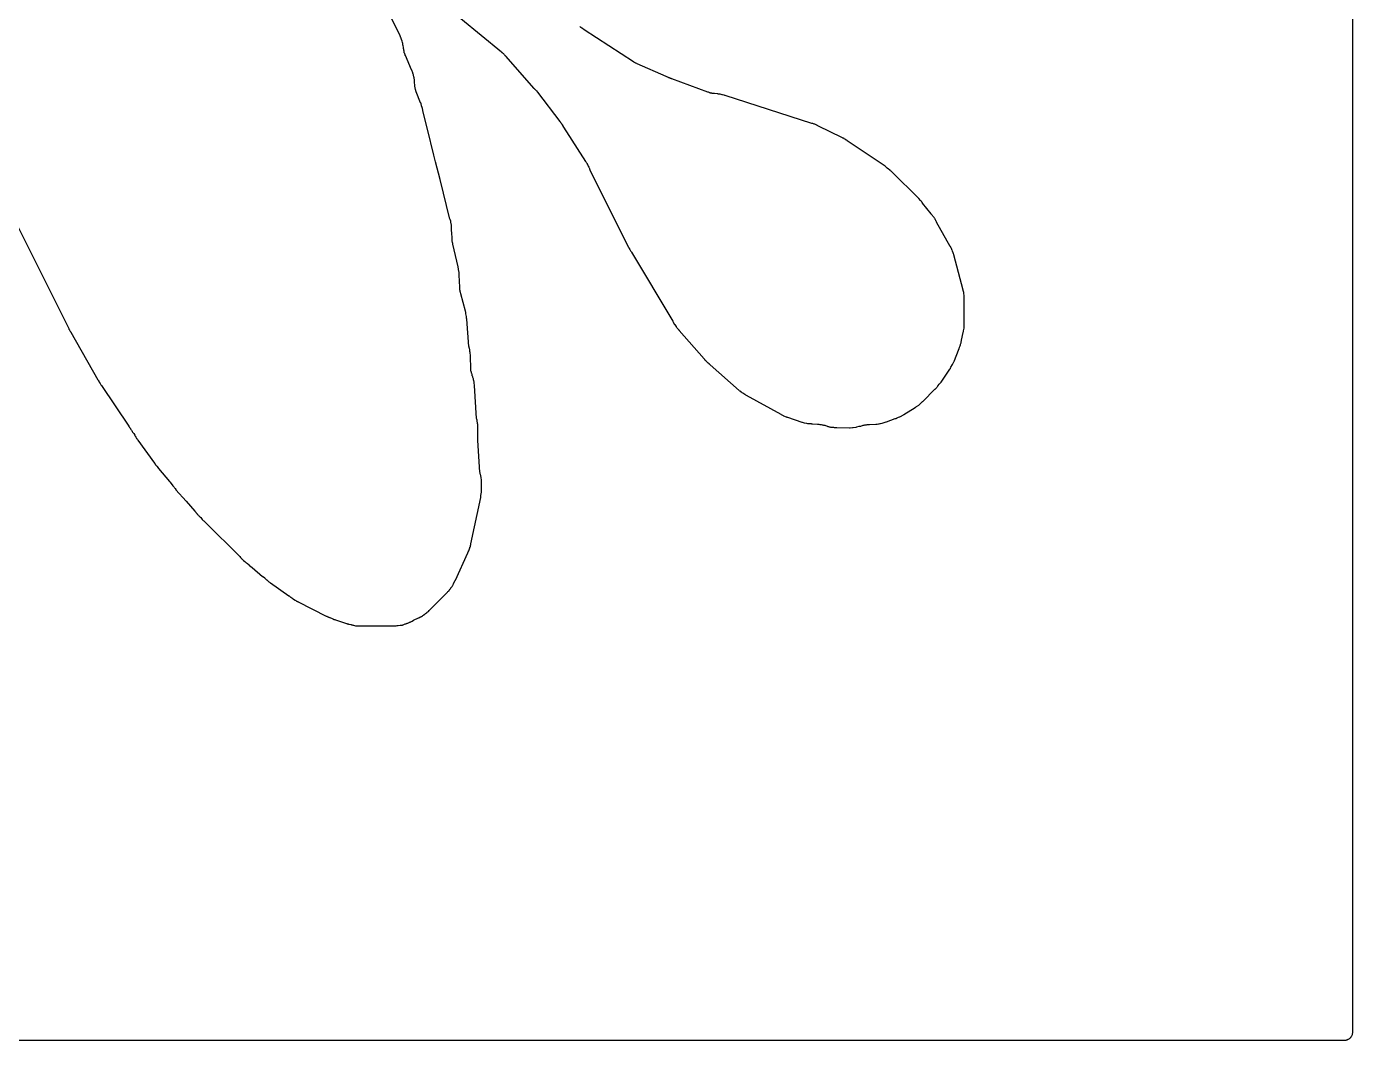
# Model space of a CAD drawing. Header units: millimetres. Extents: x 0 to 300, y 0 to 300.
# Drawn here: x 201.9 to 300.1, y -0.1 to 75 of the extents above; entities that cross this region are included whole.
import ezdxf

# ---------------------------------------------------------------- set-up
doc = ezdxf.new("R2010")
doc.units = ezdxf.units.MM
doc.layers.add('CUT', color=7, linetype='CONTINUOUS')

msp = doc.modelspace()

# ---------------------------------------------------------------- linework, layer by layer
at = {"layer": 'CUT'}
for points in [[(300.05, 299.43), (300.05, 0.57), (300.05, 0.56), (300.04, 0.55), (300.04, 0.54), (300.04, 0.52), (300.04, 0.5), (300.04, 0.49), (300.04, 0.48), (300.03, 0.43), (300.02, 0.38), (300.02, 0.37), (300, 0.32), (299.99, 0.31), (299.97, 0.27), (299.96, 0.25), (299.96, 0.24), (299.95, 0.22), (299.94, 0.22), (299.93, 0.2), (299.92, 0.18), (299.91, 0.17), (299.9, 0.16), (299.87, 0.13), (299.84, 0.1), (299.83, 0.09), (299.78, 0.05), (299.74, 0.02), (299.73, 0.02), (299.71, 0.01), (299.69, 0), (299.68, 0), (299.67, 0), (299.67, -0.01), (299.65, -0.01), (299.64, -0.02), (299.63, -0.02), (299.62, -0.02), (299.58, -0.03), (299.57, -0.04), (299.56, -0.04), (299.55, -0.04), (299.52, -0.04), (299.43, -0.05), (0.57, -0.05)], [(200.62, 61.52), (203.57, 55.59), (203.59, 55.54), (205.04, 52.62), (205.06, 52.59), (205.08, 52.56), (205.08, 52.55), (205.1, 52.53), (205.1, 52.52), (205.12, 52.47), (205.15, 52.43), (205.16, 52.42), (205.17, 52.4), (205.19, 52.36), (207.2, 48.83), (207.22, 48.81), (207.23, 48.79), (207.24, 48.78), (207.26, 48.75), (207.28, 48.71), (207.3, 48.67), (207.36, 48.56), (207.39, 48.51), (207.43, 48.46), (207.45, 48.43), (207.47, 48.41), (209.49, 45.41), (209.49, 45.4), (209.5, 45.38), (209.51, 45.36), (209.53, 45.34), (209.54, 45.31), (209.56, 45.29), (209.57, 45.27), (209.58, 45.26), (209.58, 45.25), (209.59, 45.24), (209.61, 45.22), (209.62, 45.2), (209.64, 45.16), (209.65, 45.15), (209.68, 45.1), (209.71, 45.07), (209.71, 45.06), (209.72, 45.05), (209.73, 45.04), (209.74, 45.02), (209.77, 44.97), (209.86, 44.85), (209.94, 44.73), (209.97, 44.67), (209.98, 44.66), (209.98, 44.65), (209.99, 44.63), (210, 44.61), (210.02, 44.58), (210.04, 44.55), (210.04, 44.54), (210.06, 44.52), (210.07, 44.49), (210.09, 44.47), (210.1, 44.46), (210.1, 44.45), (210.11, 44.44), (210.13, 44.41), (210.15, 44.37), (211.4, 42.66), (211.4, 42.65), (211.42, 42.63), (211.43, 42.62), (211.43, 42.61), (211.44, 42.6), (211.45, 42.58), (211.46, 42.57), (211.47, 42.56), (211.49, 42.53), (211.52, 42.49), (211.53, 42.49), (211.55, 42.46), (211.58, 42.43), (211.63, 42.35), (211.64, 42.34), (211.68, 42.28), (212.51, 41.3), (212.53, 41.28), (212.55, 41.26), (212.74, 41), (212.76, 40.98), (212.8, 40.94), (212.8, 40.93), (212.84, 40.89), (212.87, 40.84), (212.88, 40.83), (212.89, 40.82), (212.92, 40.78), (212.97, 40.72), (212.98, 40.7), (213.74, 39.85), (214.37, 39.11), (214.4, 39.08), (214.44, 39.03), (214.46, 39.02), (214.47, 39), (214.48, 38.99), (214.49, 38.96), (214.52, 38.94), (214.53, 38.93), (214.54, 38.92), (214.55, 38.9), (214.57, 38.89), (214.58, 38.88), (214.61, 38.84), (214.62, 38.83), (214.63, 38.82), (214.64, 38.81), (214.67, 38.78), (214.7, 38.75), (214.74, 38.7), (214.78, 38.68), (214.8, 38.67), (214.81, 38.65), (214.81, 38.64), (214.91, 38.51), (214.96, 38.46), (215, 38.42), (215.05, 38.39), (215.06, 38.38), (215.09, 38.36), (215.1, 38.34), (215.15, 38.29), (215.17, 38.27), (217.7, 35.75), (217.76, 35.69), (217.78, 35.65), (217.83, 35.61), (217.84, 35.6), (217.87, 35.56), (217.91, 35.53), (217.93, 35.52), (217.95, 35.5), (217.97, 35.47), (218.07, 35.38), (218.07, 35.39), (218.1, 35.36), (218.12, 35.35), (218.13, 35.34), (218.14, 35.33), (218.16, 35.31), (218.17, 35.29), (218.23, 35.26), (218.24, 35.26), (218.24, 35.25), (218.26, 35.24), (218.27, 35.23), (218.28, 35.22), (218.29, 35.22), (218.3, 35.21), (218.32, 35.19), (218.33, 35.18), (218.37, 35.15), (218.39, 35.14), (218.41, 35.12), (218.43, 35.1), (218.44, 35.08), (218.62, 34.94), (219.39, 34.29), (219.41, 34.28), (219.52, 34.2), (219.54, 34.18), (219.56, 34.15), (219.6, 34.11), (219.65, 34.07), (219.68, 34.06), (219.68, 34.05), (219.69, 34.04), (219.7, 34.04), (219.72, 34.02), (219.76, 33.98), (219.78, 33.97), (219.79, 33.96), (219.8, 33.94), (219.81, 33.94), (219.83, 33.92), (219.84, 33.91), (219.85, 33.89), (219.9, 33.86), (219.91, 33.86), (219.96, 33.82), (219.98, 33.81), (221.34, 32.85), (221.35, 32.85), (221.36, 32.84), (221.4, 32.81), (221.42, 32.79), (221.45, 32.76), (221.46, 32.76), (221.49, 32.74), (221.5, 32.73), (221.51, 32.73), (221.52, 32.72), (221.53, 32.72), (221.53, 32.71), (221.54, 32.71), (221.55, 32.7), (221.55, 32.69), (221.57, 32.68), (221.61, 32.65), (221.65, 32.63), (221.74, 32.56), (221.75, 32.56), (221.78, 32.54), (221.79, 32.54), (221.81, 32.52), (221.84, 32.5), (221.87, 32.48), (221.91, 32.46), (221.93, 32.45), (221.95, 32.44), (222, 32.42), (222.02, 32.41), (224.1, 31.35), (224.13, 31.34), (224.14, 31.34), (224.18, 31.32), (224.23, 31.29), (224.24, 31.29), (224.26, 31.28), (224.28, 31.27), (224.3, 31.27), (224.34, 31.25), (224.36, 31.25), (224.54, 31.17), (224.58, 31.15), (224.59, 31.14), (224.6, 31.14), (224.62, 31.13), (224.64, 31.12), (224.67, 31.11), (224.72, 31.09), (224.73, 31.09), (224.78, 31.07), (225.61, 30.8), (225.63, 30.8), (225.64, 30.8), (225.66, 30.79), (225.68, 30.78), (225.7, 30.78), (225.74, 30.77), (225.75, 30.77), (225.76, 30.76), (225.77, 30.76), (225.8, 30.75), (225.91, 30.72), (225.93, 30.72), (225.94, 30.72), (225.97, 30.71), (225.99, 30.71), (226.02, 30.7), (226.03, 30.7), (226.07, 30.69), (226.08, 30.69), (226.09, 30.69), (226.1, 30.68), (226.11, 30.68), (226.2, 30.66), (226.27, 30.64), (226.34, 30.64), (226.35, 30.64), (226.42, 30.63), (226.46, 30.63), (226.65, 30.62), (226.69, 30.62), (227.92, 30.63), (229.14, 30.63), (229.21, 30.63), (229.28, 30.63), (229.35, 30.65), (229.36, 30.65), (229.37, 30.65), (229.43, 30.66), (229.56, 30.67), (229.58, 30.67), (229.64, 30.67), (229.68, 30.68), (229.71, 30.68), (229.73, 30.69), (229.75, 30.69), (229.77, 30.7), (229.79, 30.7), (229.8, 30.71), (229.84, 30.72), (229.85, 30.73), (229.9, 30.75), (229.95, 30.77), (229.97, 30.78), (229.98, 30.78), (229.99, 30.78), (230.03, 30.8), (230.05, 30.81), (230.06, 30.81), (230.07, 30.81), (230.09, 30.82), (230.11, 30.83), (230.12, 30.83), (230.13, 30.83), (230.14, 30.84), (230.15, 30.84), (230.18, 30.85), (230.19, 30.86), (230.23, 30.87), (230.26, 30.89), (230.28, 30.9), (230.32, 30.91), (230.33, 30.92), (230.34, 30.93), (230.35, 30.93), (230.42, 30.96), (230.45, 30.98), (230.57, 31.04), (230.94, 31.22), (230.95, 31.22), (231.03, 31.26), (231.07, 31.29), (231.09, 31.3), (231.1, 31.3), (231.16, 31.33), (231.22, 31.37), (231.26, 31.4), (231.31, 31.43), (231.35, 31.46), (231.39, 31.48), (231.4, 31.49), (231.45, 31.54), (231.47, 31.55), (231.52, 31.58), (231.53, 31.59), (231.56, 31.62), (231.57, 31.62), (231.58, 31.63), (231.62, 31.66), (231.66, 31.7), (231.71, 31.76), (231.72, 31.77), (231.74, 31.79), (233.04, 33.09), (233.07, 33.12), (233.11, 33.16), (233.14, 33.19), (233.19, 33.23), (233.21, 33.27), (233.21, 33.28), (233.22, 33.28), (233.22, 33.29), (233.25, 33.33), (233.26, 33.34), (233.27, 33.35), (233.33, 33.43), (233.36, 33.47), (233.37, 33.48), (233.39, 33.51), (233.41, 33.53), (233.44, 33.58), (233.44, 33.59), (233.46, 33.62), (233.47, 33.64), (233.49, 33.68), (233.49, 33.69), (233.52, 33.75), (233.53, 33.76), (233.53, 33.77), (233.55, 33.8), (233.56, 33.81), (233.58, 33.85), (233.59, 33.87), (233.59, 33.88), (233.6, 33.9), (233.61, 33.91), (233.61, 33.92), (233.62, 33.93), (233.63, 33.95), (233.66, 34), (234.58, 36.02), (234.58, 36.03), (234.59, 36.05), (234.6, 36.07), (234.6, 36.08), (234.61, 36.1), (234.61, 36.11), (234.62, 36.11), (234.62, 36.12), (234.62, 36.13), (234.63, 36.15), (234.64, 36.17), (234.64, 36.18), (234.64, 36.19), (234.65, 36.19), (234.67, 36.25), (234.7, 36.32), (234.71, 36.35), (234.71, 36.36), (234.72, 36.38), (234.73, 36.4), (234.73, 36.41), (234.74, 36.44), (234.74, 36.45), (234.75, 36.46), (234.77, 36.52), (234.78, 36.56), (234.78, 36.57), (234.78, 36.58), (234.8, 36.64), (234.81, 36.69), (235.54, 40.12), (235.55, 40.18), (235.55, 40.24), (235.55, 40.28), (235.58, 40.52), (235.59, 40.58), (235.59, 40.6), (235.59, 40.61), (235.6, 40.76), (235.6, 40.8), (235.59, 41.26), (235.59, 41.31), (235.59, 41.38), (235.58, 41.47), (235.57, 41.56), (235.56, 41.59), (235.53, 41.76), (235.52, 41.81), (235.49, 41.93), (235.49, 41.95), (235.48, 41.99), (235.33, 44.34), (235.33, 44.35), (235.33, 44.36), (235.33, 44.37), (235.32, 45.3), (235.32, 45.35), (235.32, 45.39), (235.31, 45.54), (235.3, 45.6), (235.29, 45.65), (235.27, 45.78), (235.26, 45.84), (235.24, 45.92), (235.24, 45.93), (235.23, 45.98), (235.07, 48.41), (235.07, 48.47), (235.06, 48.55), (235.05, 48.62), (235.04, 48.67), (235.04, 48.68), (235.03, 48.73), (235.02, 48.76), (235.01, 48.84), (235, 48.9), (234.98, 48.96), (234.96, 49.01), (234.95, 49.03), (234.94, 49.05), (234.92, 49.1), (234.91, 49.12), (234.91, 49.13), (234.91, 49.14), (234.91, 49.15), (234.9, 49.17), (234.9, 49.19), (234.89, 49.22), (234.89, 49.24), (234.88, 49.27), (234.86, 49.33), (234.85, 49.35), (234.85, 49.36), (234.84, 49.38), (234.84, 49.4), (234.82, 49.46), (234.82, 49.47), (234.81, 49.48), (234.8, 49.56), (234.79, 49.6), (234.79, 49.64), (234.79, 49.65), (234.77, 50.58), (234.77, 50.63), (234.77, 50.69), (234.76, 50.79), (234.76, 50.8), (234.75, 50.89), (234.74, 50.91), (234.72, 51.01), (234.72, 51.02), (234.72, 51.04), (234.72, 51.08), (234.71, 51.12), (234.71, 51.13), (234.7, 51.18), (234.69, 51.2), (234.68, 51.24), (234.67, 51.28), (234.66, 51.31), (234.5, 53.32), (234.49, 53.4), (234.49, 53.41), (234.49, 53.45), (234.49, 53.47), (234.48, 53.53), (234.44, 53.72), (234.44, 53.73), (234.44, 53.74), (234.43, 53.75), (234.43, 53.77), (234.42, 53.83), (234.42, 53.84), (234.4, 53.89), (234.4, 53.9), (234.4, 53.91), (234.06, 55.2), (234.06, 55.21), (234.05, 55.22), (234.04, 55.27), (234.03, 55.31), (234.03, 55.32), (234.02, 55.34), (234.01, 55.37), (234.01, 55.38), (234.01, 55.39), (234.01, 55.41), (233.99, 55.5), (233.99, 55.51), (233.98, 55.53), (233.98, 55.54), (233.98, 55.59), (233.98, 55.64), (233.98, 55.65), (233.98, 55.67), (233.98, 55.68), (233.94, 56.58), (233.94, 56.64), (233.94, 56.69), (233.93, 56.8), (233.92, 56.85), (233.89, 57.03), (233.88, 57.08), (233.87, 57.12), (233.86, 57.15), (233.86, 57.16), (233.86, 57.18), (233.86, 57.2), (233.47, 58.87), (233.46, 58.91), (233.46, 58.93), (233.45, 59), (233.44, 59.02), (233.44, 59.03), (233.43, 59.08), (233.43, 59.12), (233.42, 59.17), (233.42, 59.21), (233.42, 59.28), (233.42, 59.32), (233.39, 59.7), (233.39, 59.73), (233.39, 59.75), (233.38, 59.8), (233.38, 59.96), (233.38, 60.04), (233.38, 60.09), (233.37, 60.22), (233.36, 60.29), (233.36, 60.3), (233.35, 60.36), (233.34, 60.39), (233.34, 60.4), (233.33, 60.44), (233.33, 60.49), (233.31, 60.58), (233.29, 60.65), (233.27, 60.69), (233.26, 60.72), (232.52, 63.65), (232.19, 64.96), (232.07, 65.46), (231.59, 67.38), (231.26, 68.73), (231.25, 68.78), (231.24, 68.82), (231.23, 68.85), (231.22, 68.88), (231.22, 68.92), (231.2, 68.98), (231.19, 69), (231.18, 69.03), (231.18, 69.05), (231.17, 69.06), (231.17, 69.08), (231.16, 69.09), (231.16, 69.1), (231.16, 69.11), (231.15, 69.15), (231.15, 69.16), (231.13, 69.21), (231.12, 69.25), (231.09, 69.32), (231.08, 69.34), (230.75, 70.14), (230.75, 70.15), (230.75, 70.16), (230.74, 70.19), (230.74, 70.21), (230.72, 70.27), (230.71, 70.29), (230.7, 70.34), (230.68, 70.39), (230.67, 70.45), (230.66, 70.56), (230.63, 70.9), (230.63, 70.91), (230.63, 70.99), (230.63, 71), (230.63, 71.06), (230.62, 71.11), (230.62, 71.12), (230.61, 71.14), (230.61, 71.16), (230.61, 71.17), (230.6, 71.22), (230.59, 71.24), (230.55, 71.39), (230.53, 71.46), (230.53, 71.47), (230.53, 71.48), (230.52, 71.51), (230.51, 71.55), (230.51, 71.56), (230.5, 71.57), (230.5, 71.58), (230.49, 71.6), (230.48, 71.63), (230.47, 71.66), (230.45, 71.71), (230.44, 71.73), (230.42, 71.76), (229.96, 72.83), (229.95, 72.84), (229.94, 72.87), (229.94, 72.89), (229.92, 72.95), (229.91, 72.97), (229.9, 73), (229.89, 73.01), (229.89, 73.02), (229.88, 73.04), (229.87, 73.06), (229.87, 73.12), (229.86, 73.16), (229.86, 73.19), (229.85, 73.21), (229.85, 73.23), (229.85, 73.24), (229.84, 73.25), (229.84, 73.26), (229.84, 73.28), (229.83, 73.34), (229.82, 73.4), (229.82, 73.42), (229.79, 73.56), (229.78, 73.6), (229.78, 73.61), (229.78, 73.62), (229.78, 73.66), (229.77, 73.73), (229.75, 73.79), (229.72, 73.88), (229.67, 74.02), (229.66, 74.04), (229.65, 74.07), (229.65, 74.09), (229.64, 74.12), (229.63, 74.13), (229.6, 74.21), (229.6, 74.22), (229.59, 74.24), (229.58, 74.27), (229.58, 74.28), (229.57, 74.29), (229.56, 74.32), (228.39, 76.65)], [(234.06, 75.58), (237.06, 73.1), (237.07, 73.09), (237.1, 73.06), (237.11, 73.05), (237.16, 73.01), (237.17, 73), (237.21, 72.97), (237.24, 72.94), (237.29, 72.88), (237.33, 72.84), (237.34, 72.83), (237.35, 72.82), (237.36, 72.81), (237.37, 72.8), (237.38, 72.78), (237.39, 72.76), (239.45, 70.41), (239.48, 70.39), (239.5, 70.37), (239.53, 70.33), (239.58, 70.29), (239.66, 70.21), (239.74, 70.13), (241.4, 67.94), (241.41, 67.92), (241.43, 67.89), (241.45, 67.87), (241.46, 67.86), (241.47, 67.85), (241.47, 67.84), (241.48, 67.83), (241.5, 67.8), (241.5, 67.79), (241.51, 67.78), (241.52, 67.77), (241.54, 67.74), (241.55, 67.72), (241.56, 67.7), (241.6, 67.63), (241.61, 67.61), (241.62, 67.59), (241.65, 67.54), (243.29, 64.98), (243.33, 64.93), (243.36, 64.9), (243.37, 64.89), (243.37, 64.88), (243.38, 64.87), (243.4, 64.83), (243.4, 64.82), (243.41, 64.8), (243.43, 64.76), (243.45, 64.74), (243.45, 64.73), (243.46, 64.72), (243.46, 64.71), (243.47, 64.7), (243.47, 64.69), (243.48, 64.66), (243.49, 64.64), (243.53, 64.58), (243.54, 64.57), (243.56, 64.53), (243.58, 64.48), (243.58, 64.47), (243.59, 64.44), (243.62, 64.36), (246.45, 58.68), (246.47, 58.65), (246.49, 58.62), (246.5, 58.59), (246.52, 58.55), (246.57, 58.48), (246.63, 58.38), (246.65, 58.36), (246.66, 58.33), (246.69, 58.29), (246.7, 58.27), (249.74, 53.18), (249.78, 53.12), (249.83, 53.01), (249.86, 52.96), (249.87, 52.96), (249.89, 52.94), (249.9, 52.92), (249.9, 52.91), (249.99, 52.78), (250.01, 52.76), (250.02, 52.74), (250.05, 52.7), (250.08, 52.65), (250.12, 52.61), (250.12, 52.6), (250.16, 52.56), (250.17, 52.55), (250.18, 52.54), (250.21, 52.52), (250.21, 52.51), (250.23, 52.49), (252.07, 50.39), (252.08, 50.37), (252.09, 50.36), (252.1, 50.33), (252.15, 50.29), (252.21, 50.23), (252.25, 50.18), (252.29, 50.15), (252.29, 50.14), (252.3, 50.14), (252.33, 50.1), (252.34, 50.1), (252.36, 50.08), (252.38, 50.06), (252.38, 50.05), (252.42, 50.03), (252.43, 50.03), (252.43, 50.02), (252.44, 50.02), (252.51, 49.95), (254.67, 48.05), (254.68, 48.06), (254.71, 48.02), (254.81, 47.94), (254.86, 47.9), (254.87, 47.9), (254.9, 47.88), (254.91, 47.87), (254.93, 47.86), (255.07, 47.77), (255.13, 47.73), (255.17, 47.71), (255.18, 47.71), (257.74, 46.29), (257.76, 46.27), (257.78, 46.26), (257.86, 46.22), (257.91, 46.19), (257.95, 46.17), (258.13, 46.1), (258.17, 46.09), (258.19, 46.08), (258.2, 46.08), (258.21, 46.08), (258.24, 46.07), (259.3, 45.71), (259.33, 45.7), (259.47, 45.66), (259.5, 45.65), (259.64, 45.62), (259.71, 45.61), (259.77, 45.61), (259.8, 45.61), (259.81, 45.61), (259.95, 45.59), (259.96, 45.59), (259.99, 45.59), (260.02, 45.58), (260.03, 45.58), (260.08, 45.57), (260.46, 45.55), (260.49, 45.55), (260.51, 45.55), (260.55, 45.55), (260.63, 45.54), (260.68, 45.54), (260.7, 45.53), (260.74, 45.52), (260.8, 45.51), (260.85, 45.51), (260.91, 45.49), (260.92, 45.49), (260.93, 45.49), (260.96, 45.48), (260.98, 45.47), (260.99, 45.47), (261, 45.47), (261.17, 45.41), (261.2, 45.4), (261.23, 45.39), (261.26, 45.38), (261.33, 45.36), (261.38, 45.35), (261.43, 45.34), (261.49, 45.34), (261.5, 45.34), (261.51, 45.34), (261.63, 45.32), (261.64, 45.32), (261.68, 45.31), (261.74, 45.3), (261.8, 45.3), (261.88, 45.3), (262.83, 45.29), (262.88, 45.29), (263.05, 45.3), (263.09, 45.31), (263.31, 45.34), (263.38, 45.35), (263.55, 45.4), (263.57, 45.4), (263.61, 45.4), (263.67, 45.41), (263.72, 45.43), (263.78, 45.45), (263.79, 45.46), (263.83, 45.47), (263.84, 45.48), (263.85, 45.48), (263.9, 45.49), (263.96, 45.5), (264.02, 45.5), (264.09, 45.51), (264.14, 45.53), (264.15, 45.53), (264.18, 45.53), (264.19, 45.53), (264.28, 45.54), (264.29, 45.54), (264.3, 45.54), (264.77, 45.56), (264.81, 45.56), (264.88, 45.56), (264.97, 45.57), (265.03, 45.58), (265.09, 45.6), (265.12, 45.61), (265.25, 45.63), (265.31, 45.65), (265.54, 45.72), (265.57, 45.73), (266.21, 45.96), (266.28, 45.98), (266.3, 45.99), (266.32, 46), (266.34, 46.01), (266.36, 46.02), (266.4, 46.04), (266.41, 46.04), (266.44, 46.06), (266.46, 46.07), (266.54, 46.1), (266.57, 46.11), (266.59, 46.12), (266.61, 46.13), (266.81, 46.24), (266.84, 46.26), (267.68, 46.78), (267.72, 46.82), (267.73, 46.82), (267.75, 46.84), (267.78, 46.86), (267.95, 46.97), (267.98, 46.99), (268.02, 47.02), (268.19, 47.17), (268.21, 47.2), (268.23, 47.22), (268.25, 47.24), (269.14, 48.13), (269.16, 48.15), (269.17, 48.16), (269.19, 48.17), (269.24, 48.21), (269.28, 48.26), (269.32, 48.31), (269.34, 48.33), (269.35, 48.34), (269.36, 48.36), (269.37, 48.38), (269.38, 48.39), (269.39, 48.41), (269.47, 48.5), (269.51, 48.55), (269.52, 48.57), (269.56, 48.61), (269.6, 48.65), (270.26, 49.63), (270.29, 49.68), (270.31, 49.73), (270.33, 49.77), (270.44, 49.97), (270.45, 49.98), (270.48, 50.01), (270.5, 50.06), (270.53, 50.11), (270.55, 50.16), (270.56, 50.2), (270.57, 50.22), (270.59, 50.26), (270.89, 51.02), (270.9, 51.05), (270.91, 51.07), (270.91, 51.08), (270.92, 51.11), (270.93, 51.13), (270.94, 51.16), (270.95, 51.18), (270.96, 51.23), (270.97, 51.26), (270.99, 51.29), (271.01, 51.34), (271.02, 51.37), (271.03, 51.4), (271.04, 51.43), (271.05, 51.48), (271.07, 51.53), (271.08, 51.58), (271.09, 51.62), (271.1, 51.68), (271.11, 51.73), (271.11, 51.76), (271.11, 51.78), (271.24, 52.33), (271.25, 52.36), (271.26, 52.41), (271.27, 52.43), (271.27, 52.46), (271.3, 52.66), (271.31, 52.72), (271.32, 52.9), (271.32, 52.93), (271.32, 54.92), (271.32, 54.99), (271.3, 55.07), (271.3, 55.08), (271.28, 55.21), (271.28, 55.23), (271.28, 55.3), (271.27, 55.36), (271.25, 55.45), (271.24, 55.47), (270.54, 58.09), (270.54, 58.1), (270.54, 58.11), (270.53, 58.15), (270.52, 58.17), (270.51, 58.2), (270.49, 58.26), (270.48, 58.27), (270.47, 58.31), (270.45, 58.34), (270.44, 58.36), (270.42, 58.44), (270.41, 58.45), (270.4, 58.48), (270.4, 58.49), (270.39, 58.51), (270.37, 58.56), (270.36, 58.58), (270.35, 58.59), (270.33, 58.63), (270.32, 58.64), (270.29, 58.69), (270.28, 58.71), (269.27, 60.51), (269.26, 60.53), (269.25, 60.56), (269.22, 60.61), (269.22, 60.62), (269.21, 60.63), (269.19, 60.67), (269.18, 60.69), (269.17, 60.7), (269.16, 60.71), (269.16, 60.72), (269.13, 60.77), (269.11, 60.8), (269.08, 60.84), (269.01, 60.92), (269, 60.94), (268.96, 60.99), (268.95, 61.01), (268.93, 61.05), (268.88, 61.09), (268.87, 61.11), (268.24, 61.9), (268.23, 61.92), (268.19, 61.97), (268.18, 61.98), (268.18, 61.99), (268.17, 62), (268.16, 62.02), (268.16, 62.03), (268.14, 62.05), (268.12, 62.07), (268.08, 62.11), (267.95, 62.24), (267.95, 62.25), (265.95, 64.23), (265.91, 64.27), (265.86, 64.3), (265.85, 64.31), (265.84, 64.32), (265.8, 64.36), (265.79, 64.36), (265.78, 64.38), (265.76, 64.4), (265.75, 64.4), (265.72, 64.43), (265.62, 64.5), (265.58, 64.53), (265.52, 64.59), (265.48, 64.62), (265.46, 64.64), (262.81, 66.43), (262.76, 66.46), (262.75, 66.47), (262.74, 66.47), (262.69, 66.5), (262.68, 66.51), (262.67, 66.51), (262.6, 66.56), (262.59, 66.57), (262.54, 66.61), (262.51, 66.63), (262.48, 66.65), (262.47, 66.65), (262.44, 66.67), (262.43, 66.68), (262.41, 66.69), (262.39, 66.7), (262.38, 66.7), (262.37, 66.71), (262.34, 66.72), (262.32, 66.73), (262.31, 66.74), (262.26, 66.76), (260.53, 67.61), (260.49, 67.63), (260.45, 67.64), (260.44, 67.64), (260.41, 67.67), (260.27, 67.74), (260.22, 67.76), (260.16, 67.78), (260.11, 67.79), (260.1, 67.79), (260.06, 67.8), (260.04, 67.81), (253.62, 69.87), (253.59, 69.88), (253.56, 69.89), (253.42, 69.93), (253.41, 69.93), (253.33, 69.95), (253.26, 69.96), (253.11, 69.98), (253.08, 69.99), (252.84, 70.01), (252.82, 70.02), (252.76, 70.03), (252.7, 70.03), (252.69, 70.03), (252.68, 70.03), (252.67, 70.03), (252.63, 70.04), (252.61, 70.04), (252.56, 70.05), (252.55, 70.05), (252.54, 70.05), (252.51, 70.06), (252.5, 70.07), (252.47, 70.08), (252.44, 70.09), (252.38, 70.11), (252.37, 70.12), (252.34, 70.13), (249.67, 71.11), (249.66, 71.11), (249.64, 71.12), (249.62, 71.13), (249.6, 71.14), (249.59, 71.14), (249.55, 71.15), (249.53, 71.16), (249.51, 71.16), (249.51, 71.17), (249.49, 71.17), (249.48, 71.17), (249.47, 71.18), (249.46, 71.18), (249.45, 71.18), (249.43, 71.2), (249.39, 71.22), (249.35, 71.24), (249.3, 71.26), (249.26, 71.27), (247.12, 72.21), (247.08, 72.23), (247.02, 72.26), (247, 72.27), (246.94, 72.31), (246.92, 72.32), (246.87, 72.34), (246.84, 72.36), (243.18, 74.73), (243.06, 74.82), (243.01, 74.86), (242.95, 74.9), (242.95, 74.91), (242.93, 74.92), (242.88, 74.98)]]:
    msp.add_lwpolyline(points, dxfattribs=at)

doc.saveas('drawing.dxf')
